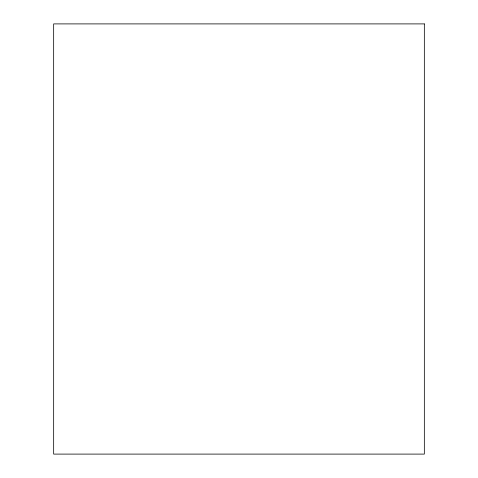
<?xml version="1.0" encoding="UTF-8"?>
<svg xmlns="http://www.w3.org/2000/svg" width="478" height="478" viewBox="0 0 478 478"><rect width="100%" height="100%" fill="white"/><g stroke="black" fill="none" stroke-linecap="round" stroke-linejoin="round"><path stroke-width="0.72" d="M424.339 23.9L53.661 23.9L53.661 454.1L424.339 454.1L424.339 23.9"/></g></svg>
